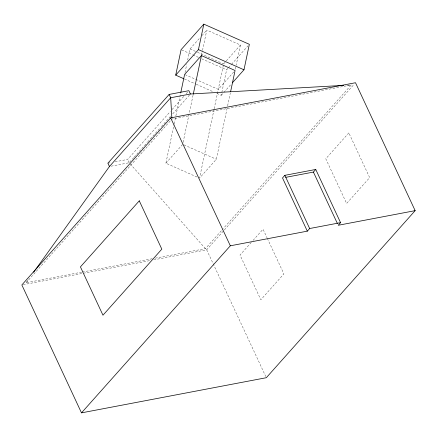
<?xml version="1.0" encoding="UTF-8"?>
<svg xmlns="http://www.w3.org/2000/svg" width="437" height="437" viewBox="0 0 437 437"><rect width="100%" height="100%" fill="white"/><g stroke="black" fill="none" stroke-linecap="round" stroke-linejoin="round"><path stroke-width="0.33" stroke-dasharray="2.19 1.64" d="M197.038 177.029L165.88 163.214L174.046 124.507M174.188 123.835L175.734 116.493M175.876 115.827L180.667 93.136M185.02 72.487L186.675 64.649M187.642 60.077L189.986 48.971L199.72 38.046M183.114 142.336L193.252 94.283M201.561 54.925L202.386 51.003M202.528 50.348L206.799 30.098L240.454 45.016L236.177 65.271M214.037 109.392L199.529 178.132L216.342 159.259L227.469 106.535M214.179 108.726L223.64 63.889L225.853 61.409M216.867 93.392L221.231 95.326L226.606 69.849L227.945 68.347M227.611 105.869L230.288 93.185M235.352 69.188L236.04 65.921M81.648 272.175L26.111 282.734L28.886 278.861M201.932 35.561L206.799 30.098M115.133 161.799L127.626 159.423L170.266 111.561M172.08 109.523L183.873 96.282M186.146 93.736L187.959 91.699M133.711 157.653L129.172 162.75L109.447 166.502M134.164 157.145L147.318 142.38M147.772 141.872L159.565 128.631M161.384 126.593L170.911 115.898M172.724 113.86L190.417 94.004M26.111 282.734L171.927 119.061L351.244 84.953L223.542 228.294M226.295 60.912L240.454 45.016M228.393 67.85L231.069 64.845M231.512 64.343L248.014 45.819M233.746 71.985L218.26 89.367L185.233 74.727M221.231 95.326L223.46 92.824M223.908 92.327L231.49 83.817M165.88 163.214L182.693 144.341M155.25 258.174L205.428 248.631L223.094 228.802M153.769 259.862L206.674 249.8L354.145 84.265M251.297 242.388L240 255.061L260.845 299.766L283.886 273.901L267.324 238.383M253.105 240.355L263.041 229.201L267.04 237.772M107.901 163.176L111.184 162.553M82.314 272.043L152.573 258.682M23.188 284.7L149.754 260.627M347.158 85.182L351.244 84.953M189.986 48.971L196.841 52.008M197.464 52.287L223.64 63.889M181.71 49.944L192.313 54.647M192.935 54.92L198.545 57.411M201.665 58.793L226.606 69.849M184.441 79.015L195.667 83.991M196.289 84.27L213.125 91.732M183.939 144.893L216.342 159.259M205.428 248.631L129.172 162.75L127.626 159.423M206.674 249.8L265.74 376.47M348.824 132.908L325.784 158.773L346.628 203.473L369.669 177.613L348.824 132.908"/><path stroke-width="0.66" d="M183.819 78.742L175.707 75.148L181.087 49.671L203.828 24.139L249.352 44.317L243.977 69.8L232.38 82.811M180.809 92.469L184.611 74.448L201.424 55.575L235.073 70.494L230.567 91.852M175.707 75.148L198.453 49.616L203.828 24.139M193.252 94.283L201.424 55.575M33.649 272.218L109.447 166.502L170.692 97.757L190.417 94.004L343.75 85.373M190.417 94.004L188.866 90.683L169.141 94.43L107.901 163.176L109.447 166.502M170.681 117.886L21.85 284.951L81.495 412.861L266.319 377.71L415.15 210.645L355.505 82.735L170.681 117.886L230.326 245.796L81.495 412.861M415.15 210.645L338.222 225.273L340.56 222.652L315.754 169.458L284.848 175.335L282.515 177.957L307.32 231.151L230.326 245.796M285.798 177.329L313.416 172.08L315.754 169.458M307.32 231.151L309.653 228.529L340.56 222.652M198.453 49.616L243.977 69.8M313.416 172.08L337.359 223.422M284.848 175.335L309.653 228.529M169.141 94.43L170.692 97.757L171.845 117.728M139.277 200.829L80.43 266.887L102.968 315.208L161.816 249.156L139.277 200.829"/></g></svg>
